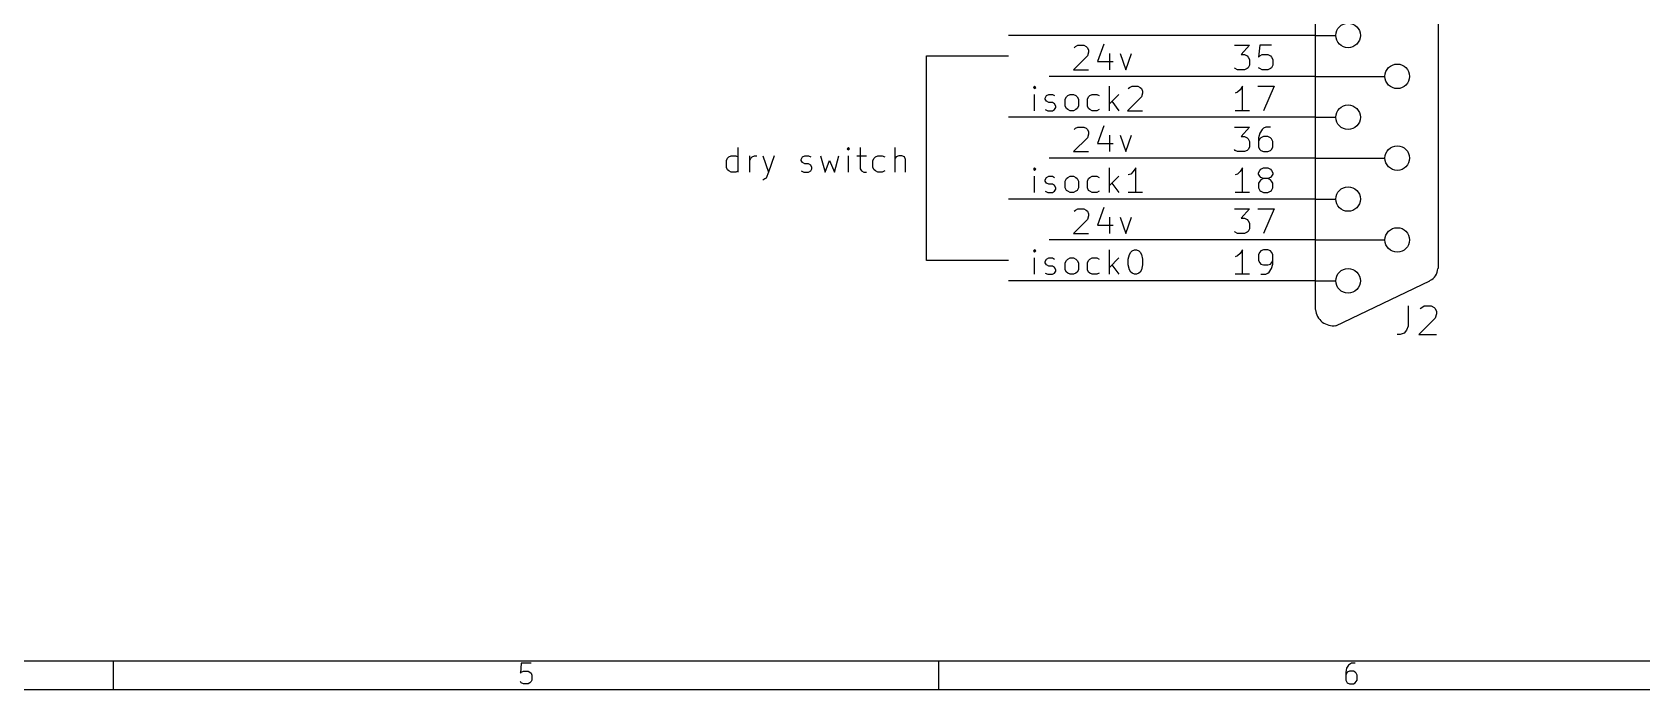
# Model space of a CAD drawing. Extents: x 4000 to 326700, y 4000 to 230000.
# Drawn here: x 82650 to 121975, y 4000 to 20080 of the extents above; entities that cross this region are included whole.
import ezdxf

# ---------------------------------------------------------------- set-up
doc = ezdxf.new("R2010")
doc.units = 0
for name, color, linetype in [('BLACK', 1, 'CONTINUOUS'), ('CYAN', 4, 'CONTINUOUS'), ('GREEN', 3, 'CONTINUOUS'), ('LIGHTBLUE', 10, 'CONTINUOUS'), ('RED', 5, 'CONTINUOUS')]:
    doc.layers.add(name, color=color, linetype=linetype)

msp = doc.modelspace()

# ---------------------------------------------------------------- linework, layer by layer
at = {"layer": 'BLACK'}
for p, q in [((108110, 19700), (108140, 19730)), ((108140, 19730), (108200, 19760)), ((108200, 19760), (108340, 19760)), ((108340, 19760), (108400, 19730)), ((108400, 19730), (108430, 19700)), ((108430, 19700), (108460, 19640)), ((108830, 19790), (108680, 19360)), ((108430, 19500), (108090, 19160)), ((108460, 19590), (108430, 19500)), ((108460, 19640), (108460, 19590)), ((108680, 19360), (109060, 19360)), ((108970, 19560), (108970, 19160)), ((109230, 19560), (109370, 19160)), ((109370, 19160), (109510, 19560)), ((108090, 19160), (108460, 19160)), ((107140, 18760), (107110, 18730)), ((107110, 18730), (107140, 18700)), ((107170, 18730), (107140, 18760)), ((107140, 18760), (107140, 18700)), ((107140, 18700), (107170, 18730)), ((107140, 18160), (107140, 18560)), ((107400, 18470), (107430, 18530)), ((107430, 18530), (107490, 18560)), ((107490, 18560), (107580, 18560)), ((107580, 18560), (107630, 18530)), ((107890, 18440), (107920, 18500)), ((107920, 18500), (107950, 18530)), ((107950, 18530), (108010, 18560)), ((108010, 18560), (108090, 18560)), ((108090, 18560), (108150, 18530)), ((108150, 18530), (108180, 18500)), ((108180, 18500), (108210, 18440)), ((108430, 18440), (108460, 18500)), ((108460, 18500), (108490, 18530)), ((108490, 18530), (108550, 18560)), ((108550, 18560), (108660, 18560)), ((108660, 18560), (108720, 18530)), ((108970, 18160), (108970, 18760)), ((109200, 18560), (108970, 18330)), ((109750, 18500), (109410, 18160)), ((109430, 18700), (109460, 18730)), ((109460, 18730), (109520, 18760)), ((109520, 18760), (109660, 18760)), ((109660, 18760), (109720, 18730)), ((109720, 18730), (109750, 18700)), ((109750, 18700), (109780, 18640)), ((109780, 18590), (109750, 18500)), ((109780, 18640), (109780, 18590)), ((107400, 18440), (107400, 18470)), ((107430, 18390), (107400, 18440)), ((107400, 18190), (107460, 18160)), ((107490, 18360), (107430, 18390)), ((107460, 18160), (107580, 18160)), ((107580, 18360), (107490, 18360)), ((107630, 18330), (107580, 18360)), ((107580, 18160), (107630, 18190)), ((107660, 18270), (107630, 18330)), ((107630, 18190), (107660, 18240)), ((107660, 18240), (107660, 18270)), ((107890, 18270), (107890, 18440)), ((107920, 18210), (107890, 18270)), ((107950, 18190), (107920, 18210)), ((108010, 18160), (107950, 18190)), ((108090, 18160), (108010, 18160)), ((108150, 18190), (108090, 18160)), ((108180, 18210), (108150, 18190)), ((108210, 18270), (108180, 18210)), ((108210, 18440), (108210, 18270)), ((108430, 18270), (108430, 18440)), ((108460, 18210), (108430, 18270)), ((108490, 18190), (108460, 18210)), ((108550, 18160), (108490, 18190)), ((108660, 18160), (108550, 18160)), ((108720, 18190), (108660, 18160)), ((109030, 18390), (109200, 18160)), ((109410, 18160), (109780, 18160)), ((108110, 17700), (108140, 17730)), ((108140, 17730), (108200, 17760)), ((108200, 17760), (108340, 17760)), ((108340, 17760), (108400, 17730)), ((108400, 17730), (108430, 17700)), ((108430, 17700), (108460, 17640)), ((108830, 17790), (108680, 17360)), ((108430, 17500), (108090, 17160)), ((108460, 17590), (108430, 17500)), ((108460, 17640), (108460, 17590)), ((108680, 17360), (109060, 17360)), ((108970, 17560), (108970, 17160)), ((109230, 17560), (109370, 17160)), ((109370, 17160), (109510, 17560)), ((108090, 17160), (108460, 17160)), ((107140, 16760), (107110, 16730)), ((107110, 16730), (107140, 16700)), ((107170, 16730), (107140, 16760)), ((107140, 16760), (107140, 16700)), ((107140, 16700), (107170, 16730)), ((107140, 16160), (107140, 16560)), ((107400, 16470), (107430, 16530)), ((107430, 16530), (107490, 16560)), ((107490, 16560), (107580, 16560)), ((107580, 16560), (107630, 16530)), ((107920, 16500), (107950, 16530)), ((107950, 16530), (108010, 16560)), ((108010, 16560), (108090, 16560)), ((108090, 16560), (108150, 16530)), ((108150, 16530), (108180, 16500)), ((108460, 16500), (108490, 16530)), ((108490, 16530), (108550, 16560)), ((108550, 16560), (108660, 16560)), ((108660, 16560), (108720, 16530)), ((108970, 16160), (108970, 16760)), ((109200, 16560), (108970, 16330)), ((109490, 16610), (109430, 16590)), ((109550, 16670), (109490, 16610)), ((109610, 16760), (109550, 16670)), ((109610, 16160), (109610, 16760)), ((107400, 16440), (107400, 16470)), ((107430, 16390), (107400, 16440)), ((107400, 16190), (107460, 16160)), ((107490, 16360), (107430, 16390)), ((107460, 16160), (107580, 16160)), ((107580, 16360), (107490, 16360)), ((107630, 16330), (107580, 16360)), ((107580, 16160), (107630, 16190)), ((107660, 16270), (107630, 16330)), ((107630, 16190), (107660, 16240)), ((107660, 16240), (107660, 16270)), ((107890, 16440), (107920, 16500)), ((107890, 16270), (107890, 16440)), ((107920, 16210), (107890, 16270)), ((107950, 16190), (107920, 16210)), ((108010, 16160), (107950, 16190)), ((108090, 16160), (108010, 16160)), ((108150, 16190), (108090, 16160)), ((108180, 16210), (108150, 16190)), ((108180, 16500), (108210, 16440)), ((108210, 16270), (108180, 16210)), ((108210, 16440), (108210, 16270)), ((108430, 16440), (108460, 16500)), ((108430, 16270), (108430, 16440)), ((108460, 16210), (108430, 16270)), ((108490, 16190), (108460, 16210)), ((108550, 16160), (108490, 16190)), ((108660, 16160), (108550, 16160)), ((108720, 16190), (108660, 16160)), ((109030, 16390), (109200, 16160)), ((109780, 16160), (109430, 16160)), ((108110, 15700), (108140, 15730)), ((108140, 15730), (108200, 15760)), ((108200, 15760), (108340, 15760)), ((108340, 15760), (108400, 15730)), ((108400, 15730), (108430, 15700)), ((108830, 15790), (108680, 15360)), ((108430, 15500), (108090, 15160)), ((108430, 15700), (108460, 15640)), ((108460, 15590), (108430, 15500)), ((108460, 15640), (108460, 15590)), ((108680, 15360), (109060, 15360)), ((108970, 15560), (108970, 15160)), ((109230, 15560), (109370, 15160)), ((109370, 15160), (109510, 15560)), ((108090, 15160), (108460, 15160)), ((107140, 14760), (107110, 14730)), ((107110, 14730), (107140, 14700)), ((107170, 14730), (107140, 14760)), ((107140, 14760), (107140, 14700)), ((107140, 14700), (107170, 14730)), ((107140, 14160), (107140, 14560)), ((107430, 14530), (107490, 14560)), ((107490, 14560), (107580, 14560)), ((107580, 14560), (107630, 14530)), ((107950, 14530), (108010, 14560)), ((108010, 14560), (108090, 14560)), ((108090, 14560), (108150, 14530)), ((108490, 14530), (108550, 14560)), ((108550, 14560), (108660, 14560)), ((108660, 14560), (108720, 14530)), ((108970, 14160), (108970, 14760)), ((109200, 14560), (108970, 14330)), ((109430, 14530), (109460, 14640)), ((109460, 14640), (109490, 14700)), ((109490, 14700), (109520, 14730)), ((109520, 14730), (109580, 14760)), ((109580, 14760), (109630, 14760)), ((109630, 14760), (109690, 14730)), ((109690, 14730), (109720, 14700)), ((109720, 14700), (109750, 14640)), ((109750, 14640), (109780, 14530)), ((107400, 14470), (107430, 14530)), ((107400, 14440), (107400, 14470)), ((107430, 14390), (107400, 14440)), ((107400, 14190), (107460, 14160)), ((107490, 14360), (107430, 14390)), ((107460, 14160), (107580, 14160)), ((107580, 14360), (107490, 14360)), ((107630, 14330), (107580, 14360)), ((107580, 14160), (107630, 14190)), ((107660, 14270), (107630, 14330)), ((107630, 14190), (107660, 14240)), ((107660, 14240), (107660, 14270)), ((107890, 14440), (107920, 14500)), ((107890, 14270), (107890, 14440)), ((107920, 14210), (107890, 14270)), ((107920, 14500), (107950, 14530)), ((107950, 14190), (107920, 14210)), ((108010, 14160), (107950, 14190)), ((108090, 14160), (108010, 14160)), ((108150, 14190), (108090, 14160)), ((108150, 14530), (108180, 14500)), ((108180, 14210), (108150, 14190)), ((108180, 14500), (108210, 14440)), ((108210, 14270), (108180, 14210)), ((108210, 14440), (108210, 14270)), ((108430, 14440), (108460, 14500)), ((108430, 14270), (108430, 14440)), ((108460, 14210), (108430, 14270)), ((108460, 14500), (108490, 14530)), ((108490, 14190), (108460, 14210)), ((108550, 14160), (108490, 14190)), ((108660, 14160), (108550, 14160)), ((108720, 14190), (108660, 14160)), ((109030, 14390), (109200, 14160)), ((109430, 14390), (109430, 14530)), ((109460, 14270), (109430, 14390)), ((109490, 14210), (109460, 14270)), ((109520, 14190), (109490, 14210)), ((109580, 14160), (109520, 14190)), ((109630, 14160), (109580, 14160)), ((109690, 14190), (109630, 14160)), ((109720, 14210), (109690, 14190)), ((109750, 14270), (109720, 14210)), ((109780, 14390), (109750, 14270)), ((109780, 14530), (109780, 14390)), ((326000, 4700), (4700, 4700)), ((84640, 4000), (84640, 4700)), ((94600, 4650), (94580, 4410)), ((94580, 4410), (94600, 4430)), ((94840, 4650), (94600, 4650)), ((94600, 4430), (94650, 4460)), ((94650, 4460), (94770, 4460)), ((94770, 4460), (94810, 4430)), ((94810, 4430), (94840, 4410)), ((94840, 4410), (94860, 4360)), ((94860, 4360), (94860, 4240)), ((104800, 4000), (104800, 4700)), ((114760, 4530), (114740, 4430)), ((114740, 4430), (114740, 4240)), ((114760, 4410), (114740, 4360)), ((114810, 4600), (114760, 4530)), ((114780, 4430), (114760, 4410)), ((114830, 4460), (114780, 4430)), ((114830, 4620), (114810, 4600)), ((114880, 4650), (114830, 4620)), ((114930, 4460), (114830, 4460)), ((114970, 4650), (114880, 4650)), ((114970, 4430), (114930, 4460)), ((115000, 4410), (114970, 4430)), ((115020, 4360), (115000, 4410)), ((115020, 4240), (115020, 4360)), ((326700, 4000), (4000, 4000)), ((94600, 4170), (94580, 4200)), ((94650, 4150), (94600, 4170)), ((94770, 4150), (94650, 4150)), ((94810, 4170), (94770, 4150)), ((94840, 4200), (94810, 4170)), ((94860, 4240), (94840, 4200)), ((114740, 4240), (114760, 4200)), ((114760, 4200), (114780, 4170)), ((114780, 4170), (114830, 4150)), ((114830, 4150), (114930, 4150)), ((114930, 4150), (114970, 4170)), ((114970, 4170), (115000, 4200)), ((115000, 4200), (115020, 4240))]:
    msp.add_line(p, q, dxfattribs=at)
at = {"layer": 'CYAN'}
for p, q in [((116270, 13390), (116270, 12890)), ((116600, 13350), (116660, 13390)), ((116660, 13390), (116830, 13390)), ((116830, 13390), (116900, 13350)), ((116930, 13090), (116530, 12690)), ((116560, 13320), (116600, 13350)), ((116900, 13350), (116930, 13320)), ((116930, 13320), (116960, 13250)), ((116960, 13190), (116930, 13090)), ((116960, 13250), (116960, 13190)), ((116070, 12690), (116000, 12690)), ((116170, 12720), (116070, 12690)), ((116230, 12790), (116170, 12720)), ((116270, 12890), (116230, 12790)), ((116530, 12690), (116960, 12690))]:
    msp.add_line(p, q, dxfattribs=at)
at = {"layer": 'GREEN'}
for p, q in [((111000, 20000), (106500, 20000)), ((111000, 19000), (107500, 19000)), ((111000, 18000), (106500, 18000)), ((111000, 17000), (107500, 17000)), ((111000, 16000), (106500, 16000)), ((111000, 15000), (107500, 15000)), ((111000, 14000), (106500, 14000))]:
    msp.add_line(p, q, dxfattribs=at)
at = {"layer": 'LIGHTBLUE'}
for p, q in [((104500, 14500), (104500, 19500)), ((104500, 19500), (106500, 19500)), ((99610, 16940), (99640, 17000)), ((99610, 16770), (99610, 16940)), ((99640, 17000), (99670, 17030)), ((99670, 17030), (99730, 17060)), ((99730, 17060), (99840, 17060)), ((99840, 17060), (99900, 17030)), ((99900, 16660), (99900, 17260)), ((100180, 16660), (100180, 17060)), ((100180, 16940), (100210, 17000)), ((100210, 17000), (100240, 17030)), ((100240, 17030), (100300, 17060)), ((100300, 17060), (100350, 17060)), ((100500, 17060), (100640, 16660)), ((100780, 17060), (100640, 16660)), ((101440, 16970), (101470, 17030)), ((101440, 16940), (101440, 16970)), ((101470, 16890), (101440, 16940)), ((101470, 17030), (101530, 17060)), ((101530, 17060), (101620, 17060)), ((101620, 17060), (101670, 17030)), ((101910, 17060), (102020, 16660)), ((102020, 16660), (102130, 16940)), ((102130, 16940), (102250, 16660)), ((102250, 16660), (102360, 17060)), ((102590, 17260), (102560, 17230)), ((102560, 17230), (102590, 17200)), ((102620, 17230), (102590, 17260)), ((102590, 17260), (102590, 17200)), ((102590, 17200), (102620, 17230)), ((102590, 16660), (102590, 17060)), ((102800, 17060), (103030, 17060)), ((102880, 17260), (102880, 16740)), ((103190, 16940), (103220, 17000)), ((103190, 16770), (103190, 16940)), ((103220, 17000), (103250, 17030)), ((103250, 17030), (103310, 17060)), ((103310, 17060), (103420, 17060)), ((103420, 17060), (103480, 17030)), ((103730, 16660), (103730, 17260)), ((103760, 17030), (103730, 17000)), ((103820, 17060), (103760, 17030)), ((103900, 17060), (103820, 17060)), ((103960, 17030), (103900, 17060)), ((103990, 16970), (103960, 17030)), ((103990, 16660), (103990, 16970)), ((99640, 16710), (99610, 16770)), ((99670, 16690), (99640, 16710)), ((99730, 16660), (99670, 16690)), ((99840, 16660), (99730, 16660)), ((99900, 16690), (99840, 16660)), ((100640, 16660), (100580, 16510)), ((101440, 16690), (101500, 16660)), ((101530, 16860), (101470, 16890)), ((101500, 16660), (101620, 16660)), ((101620, 16860), (101530, 16860)), ((101670, 16830), (101620, 16860)), ((101620, 16660), (101670, 16690)), ((101700, 16770), (101670, 16830)), ((101670, 16690), (101700, 16740)), ((101700, 16740), (101700, 16770)), ((102880, 16740), (102910, 16690)), ((102910, 16690), (102970, 16660)), ((102970, 16660), (103030, 16660)), ((103220, 16710), (103190, 16770)), ((103250, 16690), (103220, 16710)), ((103310, 16660), (103250, 16690)), ((103420, 16660), (103310, 16660)), ((103480, 16690), (103420, 16660)), ((100550, 16490), (100500, 16460)), ((100580, 16510), (100550, 16490)), ((106500, 14500), (104500, 14500))]:
    msp.add_line(p, q, dxfattribs=at)
at = {"layer": 'RED'}
for p, q in [((114000, 13300), (114000, 50590)), ((117000, 49700), (117000, 14300)), ((114000, 20000), (111000, 20000)), ((112020, 19760), (112390, 19760)), ((112390, 19760), (112190, 19530)), ((112640, 19760), (112610, 19470)), ((112930, 19760), (112640, 19760)), ((114000, 20000), (114500, 20000)), ((112190, 19530), (112270, 19530)), ((112270, 19530), (112330, 19500)), ((112330, 19500), (112360, 19470)), ((112360, 19470), (112390, 19410)), ((112390, 19270), (112360, 19210)), ((112390, 19410), (112390, 19270)), ((112610, 19470), (112640, 19500)), ((112640, 19500), (112700, 19530)), ((112700, 19530), (112840, 19530)), ((112840, 19530), (112900, 19500)), ((112900, 19500), (112930, 19470)), ((112930, 19470), (112960, 19410)), ((112960, 19270), (112930, 19210)), ((112960, 19410), (112960, 19270)), ((114000, 19000), (111000, 19000)), ((112040, 19190), (112020, 19210)), ((112100, 19160), (112040, 19190)), ((112270, 19160), (112100, 19160)), ((112330, 19190), (112270, 19160)), ((112360, 19210), (112330, 19190)), ((112640, 19190), (112610, 19210)), ((112700, 19160), (112640, 19190)), ((112840, 19160), (112700, 19160)), ((112900, 19190), (112840, 19160)), ((112930, 19210), (112900, 19190)), ((114000, 19000), (115700, 19000)), ((112100, 18610), (112040, 18590)), ((112160, 18670), (112100, 18610)), ((112220, 18760), (112160, 18670)), ((112220, 18160), (112220, 18760)), ((112590, 18760), (112990, 18760)), ((112990, 18760), (112730, 18160)), ((112390, 18160), (112040, 18160)), ((114000, 18000), (111000, 18000)), ((112020, 17760), (112390, 17760)), ((112390, 17760), (112190, 17530)), ((112700, 17700), (112640, 17610)), ((112730, 17730), (112700, 17700)), ((112790, 17760), (112730, 17730)), ((112900, 17760), (112790, 17760)), ((114000, 18000), (114500, 18000)), ((112190, 17530), (112270, 17530)), ((112270, 17530), (112330, 17500)), ((112330, 17500), (112360, 17470)), ((112360, 17470), (112390, 17410)), ((112390, 17410), (112390, 17270)), ((112640, 17610), (112610, 17500)), ((112610, 17500), (112610, 17270)), ((112640, 17470), (112610, 17410)), ((112670, 17500), (112640, 17470)), ((112730, 17530), (112670, 17500)), ((112840, 17530), (112730, 17530)), ((112900, 17500), (112840, 17530)), ((112930, 17470), (112900, 17500)), ((112960, 17410), (112930, 17470)), ((112960, 17270), (112960, 17410)), ((114000, 17000), (111000, 17000)), ((112040, 17190), (112020, 17210)), ((112100, 17160), (112040, 17190)), ((112270, 17160), (112100, 17160)), ((112330, 17190), (112270, 17160)), ((112360, 17210), (112330, 17190)), ((112390, 17270), (112360, 17210)), ((112610, 17270), (112640, 17210)), ((112640, 17210), (112670, 17190)), ((112670, 17190), (112730, 17160)), ((112730, 17160), (112840, 17160)), ((112840, 17160), (112900, 17190)), ((112900, 17190), (112930, 17210)), ((112930, 17210), (112960, 17270)), ((114000, 17000), (115700, 17000)), ((112100, 16610), (112040, 16590)), ((112160, 16670), (112100, 16610)), ((112220, 16760), (112160, 16670)), ((112220, 16160), (112220, 16760)), ((112610, 16640), (112640, 16700)), ((112610, 16610), (112610, 16640)), ((112640, 16560), (112610, 16610)), ((112640, 16700), (112670, 16730)), ((112670, 16530), (112640, 16560)), ((112670, 16730), (112730, 16760)), ((112730, 16500), (112670, 16530)), ((112730, 16760), (112840, 16760)), ((112840, 16760), (112900, 16730)), ((112900, 16530), (112840, 16500)), ((112900, 16730), (112930, 16700)), ((112930, 16560), (112900, 16530)), ((112930, 16700), (112960, 16640)), ((112960, 16610), (112930, 16560)), ((112960, 16640), (112960, 16610)), ((112390, 16160), (112040, 16160)), ((112640, 16440), (112610, 16390)), ((112610, 16390), (112610, 16270)), ((112610, 16270), (112640, 16210)), ((112670, 16470), (112640, 16440)), ((112640, 16210), (112670, 16190)), ((112730, 16500), (112670, 16470)), ((112670, 16190), (112730, 16160)), ((112840, 16500), (112730, 16500)), ((112730, 16160), (112840, 16160)), ((112900, 16470), (112840, 16500)), ((112840, 16160), (112900, 16190)), ((112930, 16440), (112900, 16470)), ((112900, 16190), (112930, 16210)), ((112960, 16390), (112930, 16440)), ((112930, 16210), (112960, 16270)), ((112960, 16270), (112960, 16390)), ((114000, 16000), (111000, 16000)), ((112020, 15760), (112390, 15760)), ((112390, 15760), (112190, 15530)), ((112590, 15760), (112990, 15760)), ((112990, 15760), (112730, 15160)), ((114000, 16000), (114500, 16000)), ((112190, 15530), (112270, 15530)), ((112270, 15530), (112330, 15500)), ((112330, 15500), (112360, 15470)), ((112360, 15470), (112390, 15410)), ((112390, 15410), (112390, 15270)), ((114000, 15000), (111000, 15000)), ((112040, 15190), (112020, 15210)), ((112100, 15160), (112040, 15190)), ((112270, 15160), (112100, 15160)), ((112330, 15190), (112270, 15160)), ((112360, 15210), (112330, 15190)), ((112390, 15270), (112360, 15210)), ((114000, 15000), (115700, 15000)), ((112100, 14610), (112040, 14590)), ((112160, 14670), (112100, 14610)), ((112220, 14760), (112160, 14670)), ((112220, 14160), (112220, 14760)), ((112640, 14700), (112610, 14640)), ((112610, 14640), (112610, 14500)), ((112670, 14730), (112640, 14700)), ((112730, 14760), (112670, 14730)), ((112840, 14760), (112730, 14760)), ((112900, 14730), (112840, 14760)), ((112930, 14700), (112900, 14730)), ((112960, 14640), (112930, 14700)), ((112960, 14410), (112960, 14640)), ((112390, 14160), (112040, 14160)), ((112610, 14500), (112640, 14440)), ((112640, 14440), (112670, 14410)), ((112670, 14410), (112730, 14390)), ((112670, 14160), (112790, 14160)), ((112730, 14390), (112840, 14390)), ((112790, 14160), (112840, 14190)), ((112840, 14390), (112900, 14410)), ((112840, 14190), (112870, 14210)), ((112870, 14210), (112930, 14300)), ((112900, 14410), (112930, 14440)), ((112930, 14440), (112960, 14500)), ((112930, 14300), (112960, 14410)), ((114000, 14000), (111000, 14000)), ((114000, 14000), (114500, 14000)), ((114500, 12900), (116800, 14000))]:
    msp.add_line(p, q, dxfattribs=at)
for centre in [(114800, 20000), (116000, 19000), (114800, 18000), (116000, 17000), (114800, 16000), (116000, 15000), (114800, 14000)]:
    msp.add_circle(centre, 300, dxfattribs=at)
for centre, radius, start, end in [((116670, 14300), 320, -66, 0), ((114440, 13340), 440, -174, -82)]:
    msp.add_arc(centre, radius, start, end, dxfattribs=at)

doc.saveas('drawing.dxf')
